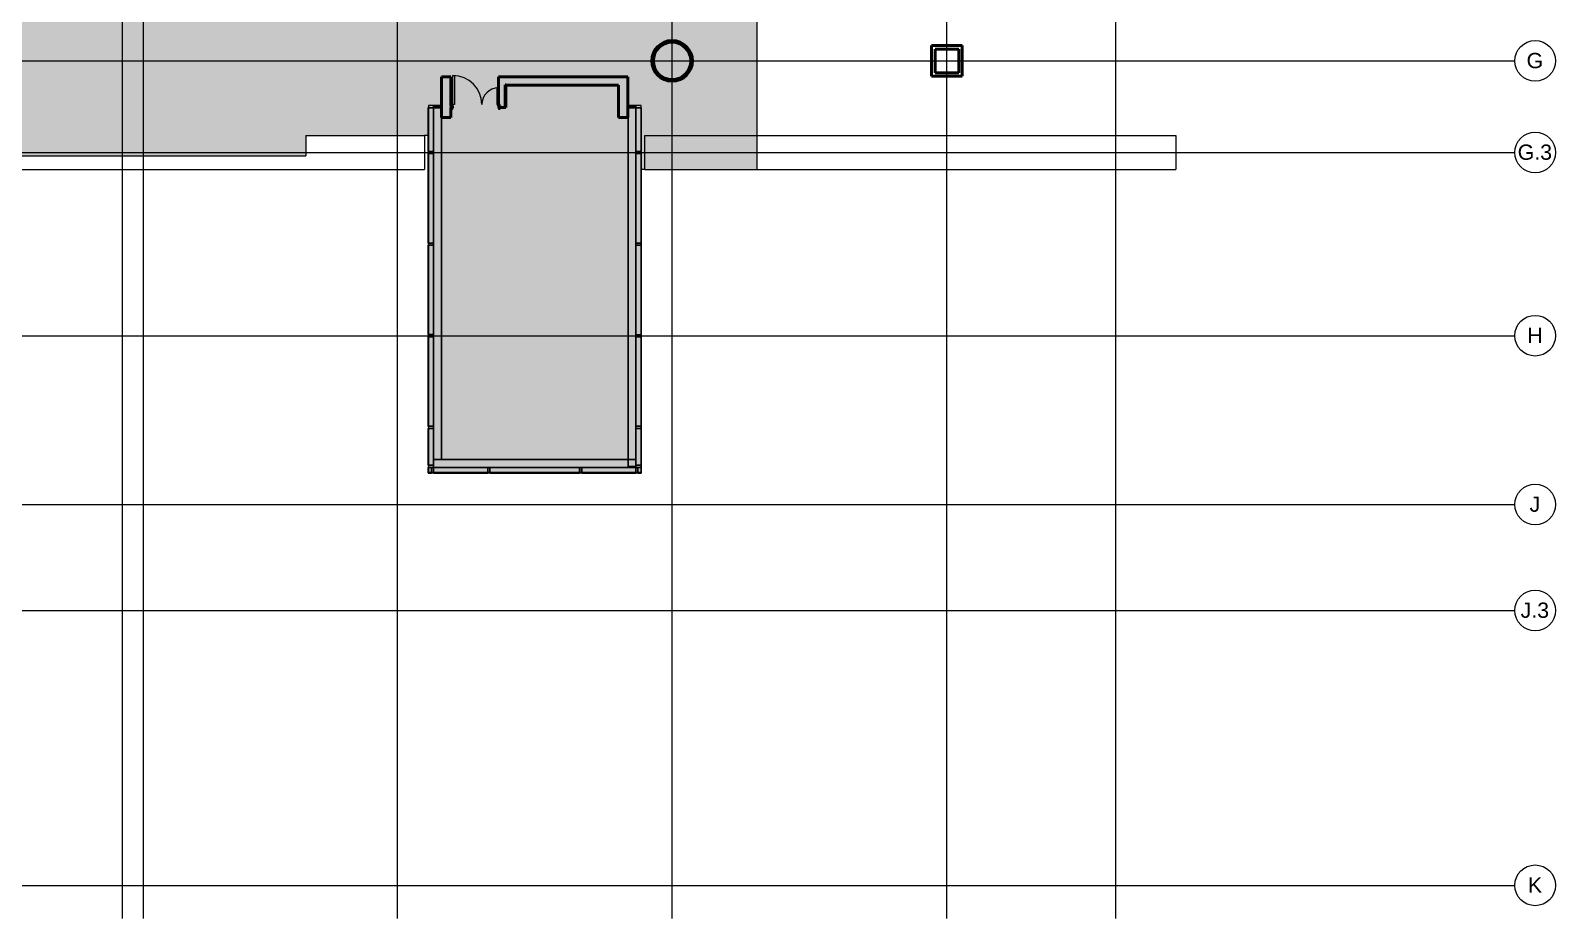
# Model space of a CAD drawing. Header units: inches. Extents: x -223 to 3310, y -687 to 1630.
# Drawn here: x 1512 to 3310, y -687 to 360 of the extents above; entities that cross this region are included whole.
import ezdxf

# ---------------------------------------------------------------- set-up
doc = ezdxf.new("R2010")
doc.units = ezdxf.units.IN
doc.header["$MEASUREMENT"] = 0
doc.linetypes.add('Grid Line 1_2_', pattern=[0.875, 0.5, -0.125, 0.125, -0.125])
for name, color, linetype, lineweight in [('A-DOOR', 31, 'Continuous', 13), ('A-DOOR-FRAM', 31, 'Continuous', 20), ('A-FLOR', 192, 'Continuous', 13), ('A-FLOR-PATT', 8, 'Continuous', 13), ('A-GLAZ-CURT', 52, 'Continuous', 9), ('A-GLAZ-CWMG', 51, 'Continuous', 9), ('A-WALL', 113, 'Continuous', 13), ('I-WALL', 2, 'Continuous', 13), ('M-EQPM', 50, 'Continuous', 9), ('S-GRID', 1, 'Continuous', 9), ('S-GRID-IDEN', 1, 'Continuous', 9)]:
    doc.layers.add(name, color=color, linetype=linetype, lineweight=lineweight)
doc.styles.add('Arial_1', font='arial.ttf', dxfattribs={"height": 18})

# ---------------------------------------------------------------- blocks, each defined once
blk = doc.blocks.new('System Panel - Glazed-1542216-Level 2')
at = {"layer": 'A-GLAZ-CURT', "lineweight": 13}
for p, q in [((25.7, 0.5), (-25.7, 0.5)), ((-25.7, 0.5), (-25.7, -0.5)), ((25.7, -0.5), (25.7, 0.5)), ((-25.7, -0.5), (25.7, -0.5))]:
    blk.add_line(p, q, dxfattribs=at)
at = {"layer": 'A-GLAZ-CURT'}
for p, q in [((-25.7, 0.5), (-25.7, 0.5)), ((25.7, 0.5), (25.7, 0.5)), ((-25.7, -0.5), (-25.7, -0.5)), ((25.7, -0.5), (25.7, -0.5))]:
    blk.add_line(p, q, dxfattribs=at)
blk = doc.blocks.new('System Panel - Glazed-1542143-Level 2')
at = {"layer": 'A-GLAZ-CURT', "lineweight": 13}
for p, q in [((1.9375, 0.5), (-1.9375, 0.5)), ((-1.9375, 0.5), (-1.9375, -0.5)), ((1.9375, -0.5), (1.9375, 0.5)), ((-1.9375, -0.5), (1.9375, -0.5))]:
    blk.add_line(p, q, dxfattribs=at)
at = {"layer": 'A-GLAZ-CURT'}
for p, q in [((-1.9375, 0.5), (-1.9375, 0.5)), ((1.9375, 0.5), (1.9375, 0.5)), ((-1.9375, -0.5), (-1.9375, -0.5)), ((1.9375, -0.5), (1.9375, -0.5))]:
    blk.add_line(p, q, dxfattribs=at)
blk = doc.blocks.new('System Panel - Glazed-1542172-Level 2')
at = {"layer": 'A-GLAZ-CURT', "lineweight": 13}
for p, q in [((3.28125, 0.5), (-3.28125, 0.5)), ((-3.28125, 0.5), (-3.28125, -0.5)), ((3.28125, -0.5), (3.28125, 0.5)), ((-3.28125, -0.5), (3.28125, -0.5))]:
    blk.add_line(p, q, dxfattribs=at)
at = {"layer": 'A-GLAZ-CURT'}
for p, q in [((-3.28125, 0.5), (-3.28125, 0.5)), ((3.28125, 0.5), (3.28125, 0.5)), ((-3.28125, -0.5), (-3.28125, -0.5)), ((3.28125, -0.5), (3.28125, -0.5))]:
    blk.add_line(p, q, dxfattribs=at)
blk = doc.blocks.new('System Panel - Glazed-1542173-Level 2')
at = {"layer": 'A-GLAZ-CURT', "lineweight": 13}
for p, q in [((52.75, 0.5), (-52.75, 0.5)), ((-52.75, 0.5), (-52.75, -0.5)), ((52.75, -0.5), (52.75, 0.5)), ((-52.75, -0.5), (52.75, -0.5))]:
    blk.add_line(p, q, dxfattribs=at)
at = {"layer": 'A-GLAZ-CURT'}
for p, q in [((-52.75, 0.5), (-52.75, 0.5)), ((52.75, 0.5), (52.75, 0.5)), ((-52.75, -0.5), (-52.75, -0.5)), ((52.75, -0.5), (52.75, -0.5))]:
    blk.add_line(p, q, dxfattribs=at)
blk = doc.blocks.new('System Panel - Glazed-1542177-Level 2')
at = {"layer": 'A-GLAZ-CURT', "lineweight": 13}
for p, q in [((21.71875, 0.5), (-21.71875, 0.5)), ((-21.71875, 0.5), (-21.71875, -0.5)), ((21.71875, -0.5), (21.71875, 0.5)), ((-21.71875, -0.5), (21.71875, -0.5))]:
    blk.add_line(p, q, dxfattribs=at)
at = {"layer": 'A-GLAZ-CURT'}
for p, q in [((-21.71875, 0.5), (-21.71875, 0.5)), ((21.71875, 0.5), (21.71875, 0.5)), ((-21.71875, -0.5), (-21.71875, -0.5)), ((21.71875, -0.5), (21.71875, -0.5))]:
    blk.add_line(p, q, dxfattribs=at)
blk = doc.blocks.new('System Panel - Glazed-1542291-Level 2')
at = {"layer": 'A-GLAZ-CURT', "lineweight": 13}
for p, q in [((0.1, 0.5), (-0.1, 0.5)), ((-0.1, 0.5), (-0.1, -0.5)), ((0.1, -0.5), (0.1, 0.5)), ((-0.1, -0.5), (0.1, -0.5))]:
    blk.add_line(p, q, dxfattribs=at)
at = {"layer": 'A-GLAZ-CURT'}
for p, q in [((-0.1, 0.5), (-0.1, 0.5)), ((0.1, 0.5), (0.1, 0.5)), ((-0.1, -0.5), (-0.1, -0.5)), ((0.1, -0.5), (0.1, -0.5))]:
    blk.add_line(p, q, dxfattribs=at)
blk = doc.blocks.new('System Panel - Glazed-1542144-Level 2')
at = {"layer": 'A-GLAZ-CURT', "lineweight": 13}
for p, q in [((31.9375, 0.5), (-31.9375, 0.5)), ((-31.9375, 0.5), (-31.9375, -0.5)), ((31.9375, -0.5), (31.9375, 0.5)), ((-31.9375, -0.5), (31.9375, -0.5))]:
    blk.add_line(p, q, dxfattribs=at)
at = {"layer": 'A-GLAZ-CURT'}
for p, q in [((-31.9375, 0.5), (-31.9375, 0.5)), ((31.9375, 0.5), (31.9375, 0.5)), ((-31.9375, -0.5), (-31.9375, -0.5)), ((31.9375, -0.5), (31.9375, -0.5))]:
    blk.add_line(p, q, dxfattribs=at)
blk = doc.blocks.new('System Panel - Glazed-1542145-Level 2')
at = {"layer": 'A-GLAZ-CURT', "lineweight": 13}
for p, q in [((52.8, 0.5), (-52.8, 0.5)), ((-52.8, 0.5), (-52.8, -0.5)), ((52.8, -0.5), (52.8, 0.5)), ((-52.8, -0.5), (52.8, -0.5))]:
    blk.add_line(p, q, dxfattribs=at)
at = {"layer": 'A-GLAZ-CURT'}
for p, q in [((-52.8, 0.5), (-52.8, 0.5)), ((52.8, 0.5), (52.8, 0.5)), ((-52.8, -0.5), (-52.8, -0.5)), ((52.8, -0.5), (52.8, -0.5))]:
    blk.add_line(p, q, dxfattribs=at)
blk = doc.blocks.new('System Panel - Glazed-1542146-Level 2')
at = {"layer": 'A-GLAZ-CURT', "lineweight": 13}
for p, q in [((31.90625, 0.5), (-31.90625, 0.5)), ((-31.90625, 0.5), (-31.90625, -0.5)), ((31.90625, -0.5), (31.90625, 0.5)), ((-31.90625, -0.5), (31.90625, -0.5))]:
    blk.add_line(p, q, dxfattribs=at)
at = {"layer": 'A-GLAZ-CURT'}
for p, q in [((-31.90625, 0.5), (-31.90625, 0.5)), ((31.90625, 0.5), (31.90625, 0.5)), ((-31.90625, -0.5), (-31.90625, -0.5)), ((31.90625, -0.5), (31.90625, -0.5))]:
    blk.add_line(p, q, dxfattribs=at)
blk = doc.blocks.new('System Panel - Glazed-1542147-Level 2')
at = {"layer": 'A-GLAZ-CURT', "lineweight": 13}
for p, q in [((1.96875, 0.5), (-1.96875, 0.5)), ((-1.96875, 0.5), (-1.96875, -0.5)), ((1.96875, -0.5), (1.96875, 0.5)), ((-1.96875, -0.5), (1.96875, -0.5))]:
    blk.add_line(p, q, dxfattribs=at)
at = {"layer": 'A-GLAZ-CURT'}
for p, q in [((-1.96875, 0.5), (-1.96875, 0.5)), ((1.96875, 0.5), (1.96875, 0.5)), ((-1.96875, -0.5), (-1.96875, -0.5)), ((1.96875, -0.5), (1.96875, -0.5))]:
    blk.add_line(p, q, dxfattribs=at)
blk = doc.blocks.new('Rectangular Mullion - 2_5_ x 6_25_ rectangular-1542159-Level 2')
at = {"layer": 'A-GLAZ-CWMG', "lineweight": 20}
for p, q in [((-1.2, -0.1), (1.2, -0.1)), ((-1.2, -6.3), (-1.2, -0.1)), ((1.2, -6.3), (-1.2, -6.3)), ((1.2, -0.1), (1.2, -6.3))]:
    blk.add_line(p, q, dxfattribs=at)
at = {"layer": 'A-GLAZ-CWMG'}
for p, q in [((-1.2, -0.1), (-1.2, -0.1)), ((-1.2, -6.3), (-1.2, -6.3)), ((1.2, -0.1), (1.2, -0.1)), ((1.2, -6.3), (1.2, -6.3))]:
    blk.add_line(p, q, dxfattribs=at)
blk = doc.blocks.new('System Panel - Glazed-1542174-Level 2')
at = {"layer": 'A-GLAZ-CURT', "lineweight": 13}
for p, q in [((52.7, 0.5), (-52.7, 0.5)), ((-52.7, 0.5), (-52.7, -0.5)), ((52.7, -0.5), (52.7, 0.5)), ((-52.7, -0.5), (52.7, -0.5))]:
    blk.add_line(p, q, dxfattribs=at)
at = {"layer": 'A-GLAZ-CURT'}
for p, q in [((-52.7, 0.5), (-52.7, 0.5)), ((52.7, 0.5), (52.7, 0.5)), ((-52.7, -0.5), (-52.7, -0.5)), ((52.7, -0.5), (52.7, -0.5))]:
    blk.add_line(p, q, dxfattribs=at)
blk = doc.blocks.new('System Panel - Glazed-1542175-Level 2')
at = {"layer": 'A-GLAZ-CURT', "lineweight": 13}
for p, q in [((25.8, 0.5), (-25.8, 0.5)), ((-25.8, 0.5), (-25.8, -0.5)), ((25.8, -0.5), (25.8, 0.5)), ((-25.8, -0.5), (25.8, -0.5))]:
    blk.add_line(p, q, dxfattribs=at)
at = {"layer": 'A-GLAZ-CURT'}
for p, q in [((-25.8, 0.5), (-25.8, 0.5)), ((25.8, 0.5), (25.8, 0.5)), ((-25.8, -0.5), (-25.8, -0.5)), ((25.8, -0.5), (25.8, -0.5))]:
    blk.add_line(p, q, dxfattribs=at)
blk = doc.blocks.new('Rectangular Mullion - 2_5_ x 6_25_ rectangular-1542176-Level 2')
at = {"layer": 'A-GLAZ-CWMG', "lineweight": 20}
for p, q in [((-2.5, -0.1), (0, -0.1)), ((-2.5, -6.3), (-2.5, -0.1)), ((0, -6.3), (-2.5, -6.3)), ((0, -0.1), (0, -6.3))]:
    blk.add_line(p, q, dxfattribs=at)
at = {"layer": 'A-GLAZ-CWMG'}
for p, q in [((-2.5, -0.1), (-2.5, -0.1)), ((-2.5, -6.3), (-2.5, -6.3)), ((0, -0.1), (0, -0.1)), ((0, -6.3), (0, -6.3))]:
    blk.add_line(p, q, dxfattribs=at)
blk = doc.blocks.new('System Panel - Glazed-1541067-Level 2')
at = {"layer": 'A-GLAZ-CURT', "lineweight": 13}
for p, q in [((4.6, 0.5), (-4.6, 0.5)), ((-4.6, 0.5), (-4.6, -0.5)), ((4.6, -0.5), (4.6, 0.5)), ((-4.6, -0.5), (4.6, -0.5))]:
    blk.add_line(p, q, dxfattribs=at)
at = {"layer": 'A-GLAZ-CURT'}
for p, q in [((-4.6, 0.5), (-4.6, 0.5)), ((4.6, 0.5), (4.6, 0.5)), ((-4.6, -0.5), (-4.6, -0.5)), ((4.6, -0.5), (4.6, -0.5))]:
    blk.add_line(p, q, dxfattribs=at)
blk = doc.blocks.new('System Panel - Glazed-1541061-Level 2')
at = {"layer": 'A-GLAZ-CURT', "lineweight": 13}
for p, q in [((4.6, 0.5), (-4.6, 0.5)), ((-4.6, 0.5), (-4.6, -0.5)), ((4.6, -0.5), (4.6, 0.5)), ((-4.6, -0.5), (4.6, -0.5))]:
    blk.add_line(p, q, dxfattribs=at)
at = {"layer": 'A-GLAZ-CURT'}
for p, q in [((-4.6, 0.5), (-4.6, 0.5)), ((4.6, 0.5), (4.6, 0.5)), ((-4.6, -0.5), (-4.6, -0.5)), ((4.6, -0.5), (4.6, -0.5))]:
    blk.add_line(p, q, dxfattribs=at)
blk = doc.blocks.new('Rectangular Mullion - 2_5_ x 6_25_ rectangular-1540976-Level 2')
at = {"layer": 'A-GLAZ-CWMG'}
for p, q in [((2227.7, -161.7), (2227.7, -155.4)), ((2227.7, -155.4), (2227.7, -155.4)), ((2227.7, -155.4), (2227.7, -161.7)), ((2231.6, -155.4), (2227.7, -155.4)), ((2231.6, -155.4), (2227.7, -155.4)), ((2227.7, -161.7), (2227.7, -161.7)), ((2227.7, -161.7), (2231.6, -161.7)), ((2231.6, -161.7), (2227.7, -161.7)), ((2231.6, -161.7), (2231.6, -155.4)), ((2231.6, -155.4), (2231.6, -155.4)), ((2231.6, -155.4), (2231.6, -161.7)), ((2231.6, -161.7), (2231.6, -161.7))]:
    blk.add_line(p, q, dxfattribs=at)
blk = doc.blocks.new('Rectangular Mullion - 2_5_ x 6_25_ rectangular-1540886-Level 2')
at = {"layer": 'A-GLAZ-CWMG'}
for p, q in [((2161.4, -161.7), (2161.4, -155.4)), ((2161.4, -155.4), (2161.4, -155.4)), ((2161.4, -155.4), (2161.4, -161.7)), ((2225.2, -155.4), (2161.4, -155.4)), ((2225.2, -155.4), (2161.4, -155.4)), ((2161.4, -161.7), (2161.4, -161.7)), ((2161.4, -161.7), (2225.2, -161.7)), ((2225.2, -161.7), (2161.4, -161.7)), ((2225.2, -161.7), (2225.2, -155.4)), ((2225.2, -155.4), (2225.2, -155.4)), ((2225.2, -155.4), (2225.2, -161.7)), ((2225.2, -161.7), (2225.2, -161.7))]:
    blk.add_line(p, q, dxfattribs=at)
blk = doc.blocks.new('Rectangular Mullion - 2_5_ x 6_25_ rectangular-1540887-Level 2')
at = {"layer": 'A-GLAZ-CWMG'}
for p, q in [((2053.2, -161.7), (2053.2, -155.4)), ((2053.2, -155.4), (2053.2, -155.4)), ((2053.2, -155.4), (2053.2, -161.7)), ((2158.9, -155.4), (2053.2, -155.4)), ((2158.9, -155.4), (2053.2, -155.4)), ((2053.2, -161.7), (2053.2, -161.7)), ((2053.2, -161.7), (2158.9, -161.7)), ((2158.9, -161.7), (2053.2, -161.7)), ((2158.9, -161.7), (2158.9, -155.4)), ((2158.9, -155.4), (2158.9, -155.4)), ((2158.9, -155.4), (2158.9, -161.7)), ((2158.9, -161.7), (2158.9, -161.7))]:
    blk.add_line(p, q, dxfattribs=at)
blk = doc.blocks.new('Rectangular Mullion - 2_5_ x 6_25_ rectangular-1540888-Level 2')
at = {"layer": 'A-GLAZ-CWMG'}
for p, q in [((1986.8, -161.7), (1986.8, -155.4)), ((1986.8, -155.4), (1986.8, -155.4)), ((1986.8, -155.4), (1986.8, -161.7)), ((2050.7, -155.4), (1986.8, -155.4)), ((2050.7, -155.4), (1986.8, -155.4)), ((1986.8, -161.7), (1986.8, -161.7)), ((1986.8, -161.7), (2050.7, -161.7)), ((2050.7, -161.7), (1986.8, -161.7)), ((2050.7, -161.7), (2050.7, -155.4)), ((2050.7, -155.4), (2050.7, -155.4)), ((2050.7, -155.4), (2050.7, -161.7)), ((2050.7, -161.7), (2050.7, -161.7))]:
    blk.add_line(p, q, dxfattribs=at)
blk = doc.blocks.new('Rectangular Mullion - 2_5_ x 6_25_ rectangular-1542281-Level 2')
at = {"layer": 'A-GLAZ-CWMG'}
for p, q in [((1980.5, -161.7), (1980.5, -155.4)), ((1980.5, -155.4), (1980.5, -155.4)), ((1980.5, -155.4), (1980.5, -161.7)), ((1984.3, -155.4), (1980.5, -155.4)), ((1984.3, -155.4), (1980.5, -155.4)), ((1980.5, -161.7), (1980.5, -161.7)), ((1980.5, -161.7), (1984.3, -161.7)), ((1984.3, -161.7), (1980.5, -161.7)), ((1984.3, -161.7), (1984.3, -155.4)), ((1984.3, -155.4), (1984.3, -155.4)), ((1984.3, -155.4), (1984.3, -161.7)), ((1984.3, -161.7), (1984.3, -161.7))]:
    blk.add_line(p, q, dxfattribs=at)
blk = doc.blocks.new('Rectangular Mullion - 2_5_ x 6_25_ rectangular-1542288-Level 2')
at = {"layer": 'A-GLAZ-CWMG'}
for p, q in [((1980.6, -155.2), (1980.6, -155.2)), ((1980.6, -155.2), (1986.8, -155.2)), ((1986.8, -155.2), (1980.6, -155.2)), ((1980.6, -155.2), (1980.6, -155.4)), ((1980.6, -155.4), (1980.6, -155.2)), ((1980.6, -155.4), (1986.8, -155.4)), ((1986.8, -155.4), (1980.6, -155.4)), ((1980.6, -155.4), (1980.6, -155.4)), ((1986.8, -155.2), (1986.8, -155.2)), ((1986.8, -155.4), (1986.8, -155.2)), ((1986.8, -155.4), (1986.8, -155.2)), ((1986.8, -155.4), (1986.8, -155.4))]:
    blk.add_line(p, q, dxfattribs=at)
blk = doc.blocks.new('Rectangular Mullion - 2_5_ x 6_25_ rectangular-1540902-Level 2')
at = {"layer": 'A-GLAZ-CWMG'}
for p, q in [((1980.6, -109.2), (1980.6, -109.2)), ((1980.6, -109.2), (1986.8, -109.2)), ((1986.8, -109.2), (1980.6, -109.2)), ((1980.6, -109.2), (1980.6, -152.7)), ((1980.6, -152.7), (1980.6, -109.2)), ((1986.8, -109.2), (1986.8, -109.2)), ((1986.8, -152.7), (1986.8, -109.2)), ((1986.8, -152.7), (1986.8, -109.2)), ((1980.6, -152.7), (1986.8, -152.7)), ((1986.8, -152.7), (1980.6, -152.7)), ((1980.6, -152.7), (1980.6, -152.7)), ((1986.8, -152.7), (1986.8, -152.7))]:
    blk.add_line(p, q, dxfattribs=at)
blk = doc.blocks.new('Rectangular Mullion - 2_5_ x 6_25_ rectangular-1540903-Level 2')
at = {"layer": 'A-GLAZ-CWMG'}
for p, q in [((1980.6, -1.2), (1980.6, -1.2)), ((1980.6, -1.2), (1986.8, -1.2)), ((1986.8, -1.2), (1980.6, -1.2)), ((1980.6, -1.2), (1980.6, -106.7)), ((1980.6, -106.7), (1980.6, -1.2)), ((1986.8, -1.2), (1986.8, -1.2)), ((1986.8, -106.7), (1986.8, -1.2)), ((1986.8, -106.7), (1986.8, -1.2)), ((1980.6, -106.7), (1986.8, -106.7)), ((1986.8, -106.7), (1980.6, -106.7)), ((1980.6, -106.7), (1980.6, -106.7)), ((1986.8, -106.7), (1986.8, -106.7))]:
    blk.add_line(p, q, dxfattribs=at)
blk = doc.blocks.new('Rectangular Mullion - 2_5_ x 6_25_ rectangular-1540904-Level 2')
at = {"layer": 'A-GLAZ-CWMG'}
for p, q in [((1980.6, 268.8), (1980.6, 268.8)), ((1980.6, 268.8), (1986.8, 268.8)), ((1986.8, 268.8), (1980.6, 268.8)), ((1980.6, 268.8), (1980.6, 217.3)), ((1980.6, 217.3), (1980.6, 268.8)), ((1986.8, 268.8), (1986.8, 268.8)), ((1986.8, 217.3), (1986.8, 268.8)), ((1986.8, 217.3), (1986.8, 268.8)), ((1980.6, 217.3), (1986.8, 217.3)), ((1986.8, 217.3), (1980.6, 217.3)), ((1980.6, 217.3), (1980.6, 217.3)), ((1986.8, 217.3), (1986.8, 217.3))]:
    blk.add_line(p, q, dxfattribs=at)
blk = doc.blocks.new('Rectangular Mullion - 2_5_ x 6_25_ rectangular-1540969-Level 2')
at = {"layer": 'A-GLAZ-CWMG'}
for p, q in [((2231.5, 268.8), (2225.3, 268.8)), ((2225.3, 268.8), (2225.3, 268.8)), ((2225.3, 268.8), (2231.5, 268.8)), ((2225.3, 268.8), (2225.3, 217.2)), ((2225.3, 268.8), (2225.3, 217.2)), ((2231.5, 268.8), (2231.5, 268.8)), ((2231.5, 217.2), (2231.5, 268.8)), ((2231.5, 268.8), (2231.5, 217.2)), ((2231.5, 217.2), (2225.3, 217.2)), ((2225.3, 217.2), (2225.3, 217.2)), ((2225.3, 217.2), (2231.5, 217.2)), ((2231.5, 217.2), (2231.5, 217.2))]:
    blk.add_line(p, q, dxfattribs=at)
blk = doc.blocks.new('Rectangular Mullion - 2_5_ x 6_25_ rectangular-1540970-Level 2')
at = {"layer": 'A-GLAZ-CWMG'}
for p, q in [((2231.5, 214.7), (2225.3, 214.7)), ((2225.3, 214.7), (2225.3, 214.7)), ((2225.3, 214.7), (2231.5, 214.7)), ((2225.3, 214.7), (2225.3, 109.3)), ((2225.3, 214.7), (2225.3, 109.3)), ((2231.5, 214.7), (2231.5, 214.7)), ((2231.5, 109.3), (2231.5, 214.7)), ((2231.5, 214.7), (2231.5, 109.3)), ((2231.5, 109.3), (2225.3, 109.3)), ((2225.3, 109.3), (2225.3, 109.3)), ((2225.3, 109.3), (2231.5, 109.3)), ((2231.5, 109.3), (2231.5, 109.3))]:
    blk.add_line(p, q, dxfattribs=at)
blk = doc.blocks.new('Rectangular Mullion - 2_5_ x 6_25_ rectangular-1540975-Level 2')
at = {"layer": 'A-GLAZ-CWMG'}
for p, q in [((2231.5, -155.2), (2225.3, -155.2)), ((2225.3, -155.2), (2225.3, -155.2)), ((2225.3, -155.2), (2231.5, -155.2)), ((2225.3, -155.2), (2225.3, -155.4)), ((2225.3, -155.2), (2225.3, -155.4)), ((2225.3, -155.4), (2225.3, -155.4)), ((2231.5, -155.2), (2231.5, -155.2)), ((2231.5, -161.7), (2231.5, -155.2)), ((2231.5, -155.2), (2231.5, -161.7)), ((2231.5, -161.7), (2231.5, -161.7))]:
    blk.add_line(p, q, dxfattribs=at)
blk = doc.blocks.new('Rectangular Mullion - 2_5_ x 3_ rectangular-1541060-Level 2')
at = {"layer": 'A-GLAZ-CWMG'}
for p, q in [((1986.8, 268.5), (1986.8, 271.5)), ((1986.8, 271.5), (1986.8, 271.5)), ((1986.8, 271.5), (1986.8, 268.5)), ((1996, 271.5), (1986.8, 271.5)), ((1996, 271.5), (1986.8, 271.5)), ((1996, 268.5), (1996, 271.5)), ((1996, 271.5), (1996, 271.5)), ((1996, 271.5), (1996, 268.5)), ((1986.8, 268.5), (1986.8, 268.5)), ((1986.8, 268.5), (1996, 268.5)), ((1996, 268.5), (1986.8, 268.5)), ((1996, 268.5), (1996, 268.5))]:
    blk.add_line(p, q, dxfattribs=at)
blk = doc.blocks.new('Rectangular Mullion - 2_5_ x 3_ rectangular-1541066-Level 2')
at = {"layer": 'A-GLAZ-CWMG'}
for p, q in [((2216, 271.5), (2216, 268.5)), ((2216, 268.5), (2216, 271.5)), ((2216, 271.5), (2216, 271.5)), ((2225.3, 271.5), (2216, 271.5)), ((2216, 271.5), (2225.3, 271.5)), ((2225.3, 271.5), (2225.3, 271.5)), ((2225.3, 271.5), (2225.3, 268.5)), ((2225.3, 268.5), (2225.3, 271.5)), ((2216, 268.5), (2216, 268.5)), ((2216, 268.5), (2225.3, 268.5)), ((2216, 268.5), (2225.3, 268.5)), ((2225.3, 268.5), (2225.3, 268.5))]:
    blk.add_line(p, q, dxfattribs=at)
blk = doc.blocks.new('Rectangular Mullion - 2_5_ x 6_25_ rectangular-1542235-Level 2')
at = {"layer": 'A-GLAZ-CWMG', "lineweight": 20}
for p, q in [((0, -0.1), (-2.5, -0.1)), ((-2.5, -0.1), (-2.5, -6.3)), ((-2.5, -6.3), (0, -6.3)), ((0, -6.3), (0, -0.1))]:
    blk.add_line(p, q, dxfattribs=at)
at = {"layer": 'A-GLAZ-CWMG'}
for p, q in [((-2.5, -0.1), (-2.5, -0.1)), ((-2.5, -6.3), (-2.5, -6.3)), ((0, -0.1), (0, -0.1)), ((0, -6.3), (0, -6.3))]:
    blk.add_line(p, q, dxfattribs=at)
blk = doc.blocks.new('Door-Passage-Uneven-Flush - 50__ x 84__-1721101-Level 2')
at = {"layer": 'A-DOOR', "lineweight": 20}
for p, q in [((-26.75, 2.75), (-26.75, 36.75)), ((-26.75, 36.75), (-25, 36.75)), ((-25, 36.75), (-25, 2.75)), ((26.75, 22.25), (25, 22.25)), ((25, 22.25), (25, 2.75)), ((26.75, 2.75), (26.75, 22.25)), ((-25, 2.75), (-26.75, 2.75)), ((25, 2.75), (26.75, 2.75))]:
    blk.add_line(p, q, dxfattribs=at)
at = {"layer": 'A-DOOR', "lineweight": 9}
for centre, radius, start, end in [((-26.75, 2.75), 34, 360, 90), ((26.75, 2.75), 19.5, 90, 180)]:
    blk.add_arc(centre, radius, start, end, dxfattribs=at)
at = {"layer": 'A-DOOR-FRAM'}
for p, q in [((-26.75, 2.75), (-28.75, 2.75)), ((-28.75, 2.75), (-28.75, -3)), ((-26.75, 0.8125), (-26.75, 2.75)), ((-26.125, 0.8125), (-26.75, 0.8125)), ((-26.125, -1.0625), (-26.125, 0.8125)), ((26.75, 0.8125), (26.125, 0.8125)), ((26.125, 0.8125), (26.125, -1.0625)), ((26.75, 2.75), (26.75, 0.8125)), ((28.75, 2.75), (26.75, 2.75)), ((28.75, -3), (28.75, 2.75)), ((-28.75, -3), (-26.75, -3)), ((-26.75, -3), (-26.75, -1.0625)), ((-26.75, -1.0625), (-26.125, -1.0625)), ((26.125, -1.0625), (26.75, -1.0625)), ((26.75, -1.0625), (26.75, -3)), ((26.75, -3), (28.75, -3))]:
    blk.add_line(p, q, dxfattribs=at)
blk = doc.blocks.new('Generic Fin Tube Cover - Generic Fin Tube Cover-1721398-Level 2')
at = {"layer": 'M-EQPM'}
for p, q in [((207.3, 9.2), (-207.3, 9.2)), ((-207.3, 9.2), (-207.3, 0)), ((-207.3, 0), (-207.3, 9.2)), ((-207.3, 9.2), (207.3, 9.2)), ((-207.3, 9.2), (-207.3, 9.2)), ((207.3, 0), (207.3, 9.2)), ((207.3, 9.2), (207.3, 0)), ((207.3, 9.2), (207.3, 9.2)), ((-207.3, 0), (207.3, 0)), ((207.3, 0), (-207.3, 0)), ((-207.3, 0), (-207.3, 0)), ((207.3, 0), (207.3, 0))]:
    blk.add_line(p, q, dxfattribs=at)
blk = doc.blocks.new('Generic Fin Tube Cover - Generic Fin Tube Cover-1721651-Level 2')
at = {"layer": 'M-EQPM'}
for p, q in [((119.2, 9.2), (-119.2, 9.2)), ((-119.2, 9.2), (-119.2, 0)), ((-119.2, 0), (-119.2, 9.2)), ((-119.2, 9.2), (119.2, 9.2)), ((-119.2, 9.2), (-119.2, 9.2)), ((119.2, 0), (119.2, 9.2)), ((119.2, 9.2), (119.2, 0)), ((119.2, 9.2), (119.2, 9.2)), ((-119.2, 0), (119.2, 0)), ((119.2, 0), (-119.2, 0)), ((-119.2, 0), (-119.2, 0)), ((119.2, 0), (119.2, 0))]:
    blk.add_line(p, q, dxfattribs=at)
blk = doc.blocks.new('Generic Fin Tube Cover - Generic Fin Tube Cover-1721759-Level 2')
at = {"layer": 'M-EQPM'}
for p, q in [((211.3, 9.2), (-211.3, 9.2)), ((-211.3, 9.2), (-211.3, 0)), ((-211.3, 0), (-211.3, 9.2)), ((-211.3, 9.2), (211.3, 9.2)), ((-211.3, 9.2), (-211.3, 9.2)), ((211.3, 0), (211.3, 9.2)), ((211.3, 9.2), (211.3, 0)), ((211.3, 9.2), (211.3, 9.2)), ((-211.3, 0), (211.3, 0)), ((211.3, 0), (-211.3, 0)), ((-211.3, 0), (-211.3, 0)), ((211.3, 0), (211.3, 0))]:
    blk.add_line(p, q, dxfattribs=at)
blk = doc.blocks.new('Grid - Grid Head - Circle-50561-Level 2')
at = {"layer": 'S-GRID-IDEN'}
blk.add_circle((0, 0), 0.25, dxfattribs=at)

msp = doc.modelspace()

# ---------------------------------------------------------------- hatches: boundary and pattern name
at = {"layer": 'A-FLOR-PATT', "lineweight": 9}
h = msp.add_hatch(dxfattribs=at)
h.set_pattern_fill('FP_1', color=256, style=0, pattern_type=2)
h.set_pattern_definition([(0, (0, 0), (30.72, 7.68), [1.267, -21.773, 1.267, -21.773, -122.88]), (0, (0, 0), (30.72, 7.68), [-46.08, 1.267, -44.813, 1.267, -21.773, -53.76]), (0, (0, 0), (30.72, 7.68), [-115.2, 1.267, -14.093, 1.267, -37.133]), (120, (11.52, 3.84), (-22.011075, 22.7643), [1.267, -21.773, 1.267, -21.773, -122.88]), (120, (11.52, 3.84), (-22.011075, 22.7643), [-46.08, 1.267, -44.813, 1.267, -21.773, -53.76]), (120, (11.52, 3.84), (-22.011075, 22.7643), [-115.2, 1.267, -14.093, 1.267, -37.133]), (240, (15.36, 19.2), (-8.708925, -30.4443), [1.267, -21.773, 1.267, -21.773, -122.88]), (240, (15.36, 19.2), (-8.708925, -30.4443), [-46.08, 1.267, -44.813, 1.267, -21.773, -53.76]), (240, (15.36, 19.2), (-8.708925, -30.4443), [-115.2, 1.267, -14.093, 1.267, -37.133])])
h.paths.add_polyline_path([(992.1, 270), (992.1, -145.5), (952.1, -145.5), (952.1, 48), (48, 48), (48, 1248), (1028.3, 1248), (1028.3, 1507.1), (1563.8, 1507.1), (1563.8, 1248), (2544, 1248), (2544, 426), (2544, 425.5), (2367.9, 425.5), (2367.9, 325.2), (2367.9, 196), (2231.4, 196), (2231.4, -161.2), (1981, -161.2), (1981, 236), (1836, 236), (1836, 212), (1187.5, 212), (1187.5, 236), (1057.1, 236), (1057.1, 270)], flags=0)
h.paths.add_polyline_path([(941, 613), (846, 613), (846, 500), (941, 500)], flags=0)
h.paths.add_polyline_path([(1632.1, 1224), (1632.1, 1046), (1692.1, 1046), (1692.1, 1224)], flags=0)
h.paths.add_polyline_path([(786.1, 748), (713, 748), (713, 838.9), (665, 838.9), (665, 426.5), (834.1, 426.5), (834.1, 838.9), (786.1, 838.9)], flags=0)

# ---------------------------------------------------------------- linework, layer by layer
at = {"layer": 'A-FLOR'}
for p, q in [((2367.9, 425.5), (2367.9, 196)), ((1836, 236), (1836, 212)), ((1981, 236), (1976, 236)), ((1981, -161.2), (1981, 236)), ((2236, 196), (2231.4, 196)), ((2231.4, 196), (2231.4, -161.2)), ((2231.4, -161.2), (1981, -161.2))]:
    msp.add_line(p, q, dxfattribs=at)
at = {"layer": 'A-WALL'}
for p, q in [((1188, 212), (1836, 212)), ((1188, 196), (1836, 196))]:
    msp.add_line(p, q, dxfattribs=at)
at = {"layer": 'I-WALL', "lineweight": 50}
for p, q in [((2610, 342), (2574, 342)), ((2574, 342), (2574, 306)), ((2610, 306), (2610, 342)), ((2578, 338), (2606, 338)), ((2578, 310), (2578, 338)), ((2606, 338), (2606, 310)), ((2574, 306), (2610, 306)), ((2606, 310), (2578, 310)), ((1996, 305.2), (1996, 257.2)), ((2007.3, 305.2), (1996, 305.2)), ((2007.3, 271.2), (2007.3, 305.2)), ((2063.3, 305.2), (2063.3, 271.2)), ((2216, 305.2), (2063.3, 305.2)), ((2071.3, 271.2), (2071.3, 295.9)), ((2071.3, 295.9), (2072, 295.9)), ((2072, 295.9), (2071.3, 295.9)), ((2071.3, 295.9), (2071.3, 271.2)), ((2072, 269.2), (2072, 295.2)), ((2072, 295.2), (2204.8, 295.2)), ((2204.8, 295.2), (2204.8, 257.2)), ((2216, 257.2), (2216, 305.2)), ((2007.6, 271.2), (2007.3, 271.2)), ((2007.6, 269.2), (2007.6, 271.2)), ((2063.3, 271.2), (2065.1, 271.2)), ((2065.1, 271.2), (2065.1, 269.2)), ((1996, 257.2), (2007.3, 257.2)), ((2007.3, 257.2), (2007.3, 269.2)), ((2007.3, 269.2), (2007.6, 269.2)), ((2065.1, 269.2), (2072, 269.2)), ((2204.8, 257.2), (2216, 257.2))]:
    msp.add_line(p, q, dxfattribs=at)
at = {"layer": 'I-WALL'}
for p, q in [((1836, 236), (1976, 236)), ((1976, 236), (1976, 196)), ((2236, 236), (2862, 236)), ((2236, 196), (2236, 236)), ((2862, 236), (2862, 196)), ((1836, 196), (1976, 196)), ((2236, 196), (2862, 196))]:
    msp.add_line(p, q, dxfattribs=at)
at = {"layer": 'I-WALL', "lineweight": 50}
for radius, start, end in [(24, 0, 180), (22, 0, 180), (24, 180, 360), (22, 180, 0)]:
    msp.add_arc((2268, 324), radius, start, end, dxfattribs=at)
at = {"layer": 'S-GRID', "linetype": 'Grid Line 1_2_'}
for p, q in [((1620.1, -687.1), (1620.1, 1581.7)), ((1644.6, -687.1), (1644.6, 1581.7)), ((1944.1, -687.1), (1944.1, 1581.7)), ((2268.1, -687.1), (2268.1, 1581.7)), ((2592.1, -687.1), (2592.1, 1581.7)), ((2791.1, -687.1), (2791.1, 1581.7)), ((-200, 324), (3261.6, 324)), ((-200, 216), (3261.6, 216)), ((-200, 0), (3261.6, 0)), ((-200, -199), (3261.6, -199)), ((-200, -324), (3261.6, -324)), ((-200, -648), (3261.6, -648))]:
    msp.add_line(p, q, dxfattribs=at)

# ---------------------------------------------------------------- block references
at = {"layer": 'A-DOOR'}
msp.add_blockref('Door-Passage-Uneven-Flush - 50__ x 84__-1721101-Level 2', (2036.4, 269.9), dxfattribs=at)
at = {"layer": 'A-GLAZ-CURT'}
for name, p in [('System Panel - Glazed-1541061-Level 2', (1991.4, 270)), ('System Panel - Glazed-1542143-Level 2', (1982.4, -161.7)), ('System Panel - Glazed-1542144-Level 2', (2018.8, -161.7)), ('System Panel - Glazed-1542145-Level 2', (2106, -161.7)), ('System Panel - Glazed-1542146-Level 2', (2193.3, -161.7)), ('System Panel - Glazed-1542147-Level 2', (2229.7, -161.7))]:
    msp.add_blockref(name, p, dxfattribs=at)
for name, p, rotation in [('System Panel - Glazed-1541067-Level 2', (2220.6, 270), 180), ('System Panel - Glazed-1542216-Level 2', (1980.5, 243), 269.9999999999999), ('System Panel - Glazed-1542175-Level 2', (2231.6, 243), 89.99999999999991), ('System Panel - Glazed-1542173-Level 2', (1980.5, 162), 269.9999999999999), ('System Panel - Glazed-1542174-Level 2', (2231.6, 162), 89.99999999999991), ('System Panel - Glazed-1542173-Level 2', (1980.5, 54), 269.9999999999999), ('System Panel - Glazed-1542173-Level 2', (2231.6, 54), 89.99999999999991), ('System Panel - Glazed-1542173-Level 2', (1980.5, -54), 269.9999999999999), ('System Panel - Glazed-1542173-Level 2', (2231.6, -54), 89.99999999999991), ('System Panel - Glazed-1542177-Level 2', (1980.5, -131), 269.9999999999999), ('System Panel - Glazed-1542177-Level 2', (2231.6, -131), 89.99999999999991), ('System Panel - Glazed-1542291-Level 2', (1980.5, -155.3), 269.9999999999999), ('System Panel - Glazed-1542172-Level 2', (2231.6, -158.5), 89.99999999999991)]:
    msp.add_blockref(name, p, dxfattribs=dict(at, rotation=rotation))
at = {"layer": 'A-GLAZ-CWMG'}
for name, p, rotation in [('Rectangular Mullion - 2_5_ x 6_25_ rectangular-1542235-Level 2', (1980.5, 271.3), 89.99999999999991), ('Rectangular Mullion - 2_5_ x 6_25_ rectangular-1540903-Level 2', (4212.1, 0), 180), ('Rectangular Mullion - 2_5_ x 6_25_ rectangular-1540903-Level 2', (4212.1, -108), 180), ('Rectangular Mullion - 2_5_ x 6_25_ rectangular-1540902-Level 2', (4212.1, -261.9), 180)]:
    msp.add_blockref(name, p, dxfattribs=dict(at, rotation=rotation))
for name, p in [('Rectangular Mullion - 2_5_ x 3_ rectangular-1541060-Level 2', (0, 0)), ('Rectangular Mullion - 2_5_ x 3_ rectangular-1541066-Level 2', (0, 0)), ('Rectangular Mullion - 2_5_ x 6_25_ rectangular-1540904-Level 2', (0, 0)), ('Rectangular Mullion - 2_5_ x 6_25_ rectangular-1540969-Level 2', (0, 0)), ('Rectangular Mullion - 2_5_ x 6_25_ rectangular-1540903-Level 2', (0, 216)), ('Rectangular Mullion - 2_5_ x 6_25_ rectangular-1540970-Level 2', (0, 0)), ('Rectangular Mullion - 2_5_ x 6_25_ rectangular-1540903-Level 2', (0, 108)), ('Rectangular Mullion - 2_5_ x 6_25_ rectangular-1540903-Level 2', (0, 0)), ('Rectangular Mullion - 2_5_ x 6_25_ rectangular-1540902-Level 2', (0, 0)), ('Rectangular Mullion - 2_5_ x 6_25_ rectangular-1542281-Level 2', (0, 0)), ('Rectangular Mullion - 2_5_ x 6_25_ rectangular-1542288-Level 2', (0, 0)), ('Rectangular Mullion - 2_5_ x 6_25_ rectangular-1540888-Level 2', (0, 0)), ('Rectangular Mullion - 2_5_ x 6_25_ rectangular-1540887-Level 2', (0, 0)), ('Rectangular Mullion - 2_5_ x 6_25_ rectangular-1540886-Level 2', (0, 0)), ('Rectangular Mullion - 2_5_ x 6_25_ rectangular-1540975-Level 2', (0, 0)), ('Rectangular Mullion - 2_5_ x 6_25_ rectangular-1540976-Level 2', (0, 0))]:
    msp.add_blockref(name, p, dxfattribs=at)
at = {"layer": 'A-GLAZ-CWMG', "extrusion": (0, 0, -1)}
for name, p, rotation in [('Rectangular Mullion - 2_5_ x 6_25_ rectangular-1542176-Level 2', (-2231.6, 271.3), 90.0000000000001), ('Rectangular Mullion - 2_5_ x 6_25_ rectangular-1542159-Level 2', (-1980.5, 216), 270.0000000000001), ('Rectangular Mullion - 2_5_ x 6_25_ rectangular-1542159-Level 2', (-2231.6, 216), 90.0000000000001), ('Rectangular Mullion - 2_5_ x 6_25_ rectangular-1542159-Level 2', (-1980.5, 108), 270.0000000000001), ('Rectangular Mullion - 2_5_ x 6_25_ rectangular-1542159-Level 2', (-2231.6, 108), 90.0000000000001), ('Rectangular Mullion - 2_5_ x 6_25_ rectangular-1542159-Level 2', (-1980.5, 0), 270.0000000000001), ('Rectangular Mullion - 2_5_ x 6_25_ rectangular-1542159-Level 2', (-2231.6, 0), 90.0000000000001), ('Rectangular Mullion - 2_5_ x 6_25_ rectangular-1542159-Level 2', (-1980.5, -108), 270.0000000000001), ('Rectangular Mullion - 2_5_ x 6_25_ rectangular-1542159-Level 2', (-2231.6, -108), 90.0000000000001), ('Rectangular Mullion - 2_5_ x 6_25_ rectangular-1542159-Level 2', (-1980.5, -153.9), 270.0000000000001), ('Rectangular Mullion - 2_5_ x 6_25_ rectangular-1542159-Level 2', (-1985.6, -161.7), 180), ('Rectangular Mullion - 2_5_ x 6_25_ rectangular-1542159-Level 2', (-2052, -161.7), 180), ('Rectangular Mullion - 2_5_ x 6_25_ rectangular-1542159-Level 2', (-2160.1, -161.7), 180), ('Rectangular Mullion - 2_5_ x 6_25_ rectangular-1542159-Level 2', (-2226.4, -161.7), 180), ('Rectangular Mullion - 2_5_ x 6_25_ rectangular-1542159-Level 2', (-2231.6, -153.9), 90.0000000000001)]:
    msp.add_blockref(name, p, dxfattribs=dict(at, rotation=rotation))
at = {"layer": 'M-EQPM', "rotation": 89.9999999999999}
for name, p in [('Generic Fin Tube Cover - Generic Fin Tube Cover-1721398-Level 2', (1996, 61.2)), ('Generic Fin Tube Cover - Generic Fin Tube Cover-1721759-Level 2', (2225.3, 57.2))]:
    msp.add_blockref(name, p, dxfattribs=at)
at = {"layer": 'M-EQPM'}
msp.add_blockref('Generic Fin Tube Cover - Generic Fin Tube Cover-1721651-Level 2', (2106, -155.2), dxfattribs=at)
at = {"layer": 'S-GRID-IDEN', "xscale": 95.99999999999994, "yscale": 95.99999999999994, "zscale": 95.99999999999994, "rotation": 269.9999999999994}
for p in [(3285.6, 324), (3285.6, 216), (3285.6, 0), (3285.6, -199), (3285.6, -324), (3285.6, -648)]:
    msp.add_blockref('Grid - Grid Head - Circle-50561-Level 2', p, dxfattribs=at)

# ---------------------------------------------------------------- texts
at = {"layer": 'S-GRID-IDEN', "char_height": 18, "attachment_point": 1, "style": 'Arial_1'}
for s, insert, width in [('G', (3275.5, 333.4), 23.937), ('G.3', (3265, 225.4), 49.389), ('H', (3276.2, 9.4), 22.119), ('J', (3279, -189.6), 15.453), ('J.3', (3268.5, -314.6), 40.905), ('K', (3277, -638.6), 20.301)]:
    msp.add_mtext(s, dxfattribs=dict(at, insert=insert, width=width))

doc.saveas('drawing.dxf')
